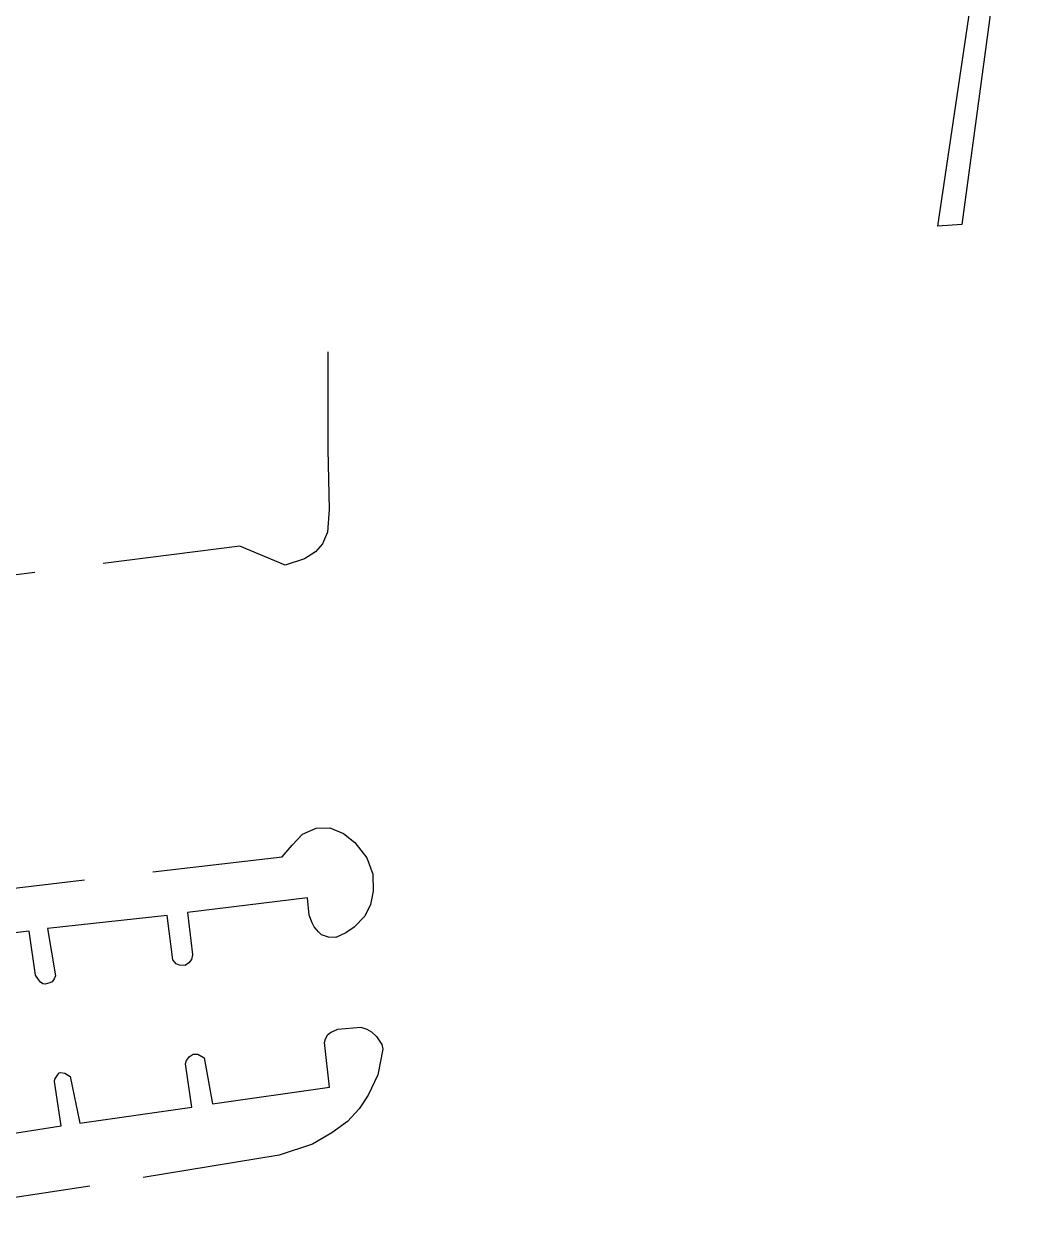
# Model space of a CAD drawing. Header units: metres. Extents: x 222509 to 223547, y 765290 to 766147.
# Drawn here: x 222865.1 to 222958.8, y 765301.2 to 765410.5 of the extents above; entities that cross this region are included whole.
import ezdxf

# ---------------------------------------------------------------- set-up
doc = ezdxf.new("R2010")
doc.units = ezdxf.units.M
doc.linetypes.add('DASHED', pattern=[19.05, 12.7, -6.35])
doc.layers.add('M2404', color=8, linetype='DASHED', lineweight=25)
doc.layers.add('M2412', color=253, linetype='Continuous')

# ---------------------------------------------------------------- blocks, each defined once
blk = doc.blocks.new('G$CEBE070F1')
at = {"layer": 'M2404'}
for points in [[(222893.14, 765380.24, 544.75), (222893.14, 765371.23, 545.23), (222893.27, 765365.71, 545.56), (222893.12, 765363.61, 545.68), (222892.64, 765362.54, 545.74), (222892.01, 765361.79, 545.75), (222890.98, 765361.15, 545.77), (222889.2, 765360.55, 545.77), (222885.03, 765362.33, 545.72), (222855.33, 765358.5, 545.18)], [(222858.08, 765330.06, 545.15), (222888.92, 765333.69, 546.05), (222889.85, 765334.74, 546.14), (222890.79, 765335.76, 546.16), (222892.07, 765336.32, 546.22), (222893.34, 765336.35, 546.3), (222894.58, 765335.83, 546.42), (222895.63, 765335, 546.54), (222896.75, 765333.58, 546.62), (222897.3, 765332.07, 546.72), (222897.32, 765330.52, 546.73), (222897.09, 765329.29, 546.77), (222896.55, 765328.21, 546.79), (222895.57, 765327.21, 546.79), (222894.79, 765326.66, 546.79), (222893.89, 765326.25, 546.8), (222893.21, 765326.26, 546.8), (222892.56, 765326.5, 546.8), (222892.28, 765326.76, 546.8), (222891.89, 765327.24, 546.8), (222891.69, 765327.59, 546.8), (222891.42, 765328.29, 546.8), (222891.26, 765329.91, 546.77), (222880.2, 765328.55, 546.62), (222880.67, 765324.69, 546.62), (222880.66, 765324.63, 546.62), (222880.57, 765324.23, 546.62), (222880.31, 765323.91, 546.62), (222880, 765323.65, 546.62), (222879.45, 765323.68, 546.62), (222879.14, 765323.81, 546.62), (222878.85, 765324.18, 546.62), (222878.32, 765328.28, 546.59), (222867.28, 765327.06, 546.54), (222868.04, 765322.71, 546.54), (222867.91, 765322.43, 546.54), (222867.71, 765322.17, 546.54), (222867.49, 765322.06, 546.54), (222867.08, 765321.93, 546.54), (222866.85, 765321.97, 546.54), (222866.65, 765322.12, 546.54), (222866.45, 765322.38, 546.54), (222866.19, 765322.77, 546.54), (222865.6, 765326.83, 546.54), (222854.07, 765325.49, 546.54)], [(222856.92, 765307.05, 546.54), (222868.56, 765308.87, 546.52), (222867.92, 765312.98, 546.51), (222867.97, 765313.18, 546.51), (222868.27, 765313.65, 546.51), (222868.37, 765313.76, 546.51), (222868.5, 765313.81, 546.51), (222868.89, 765313.75, 546.51), (222869.39, 765313.44, 546.51), (222870.28, 765309.14, 546.51), (222880.61, 765310.59, 546.68), (222880.01, 765314.6, 546.67), (222880.11, 765314.92, 546.67), (222880.28, 765315.16, 546.67), (222880.35, 765315.24, 546.67), (222880.73, 765315.49, 546.67), (222881.14, 765315.49, 546.67), (222881.73, 765315.16, 546.67), (222882.51, 765310.92, 546.64), (222893.31, 765312.46, 546.88), (222892.84, 765316.57, 546.86), (222892.93, 765316.89, 546.86), (222893.04, 765317.11, 546.86), (222893.12, 765317.28, 546.86), (222893.38, 765317.48, 546.86), (222894.06, 765317.78, 546.86), (222896.17, 765317.98, 546.94), (222896.75, 765317.8, 546.94), (222897.18, 765317.54, 546.94), (222897.64, 765317.11, 546.94), (222898.13, 765316.37, 546.94), (222898.22, 765315.95, 546.94), (222897.75, 765313.59, 546.9), (222896.86, 765311.7, 546.82), (222896.02, 765310.46, 546.71), (222894.97, 765309.29, 546.61), (222893.5, 765308.25, 546.57), (222891.72, 765307.18, 546.5), (222888.65, 765306.17, 546.33), (222871.2, 765303.33, 545.27), (222857, 765301.19, 544.26)]]:
    blk.add_polyline3d(points, dxfattribs=at)
at = {"layer": 'M2412'}
blk.add_polyline3d([(222949.39, 765391.8, 544.33), (222957.23, 765444.65, 528.66), (222958.75, 765444.71, 528.66), (222951.62, 765391.97, 544.36), (222949.39, 765391.8, 544.33)], close=True, dxfattribs=at)

msp = doc.modelspace()

# ---------------------------------------------------------------- block references
msp.add_blockref('G$CEBE070F1', (0, 0))

doc.saveas('drawing.dxf')
